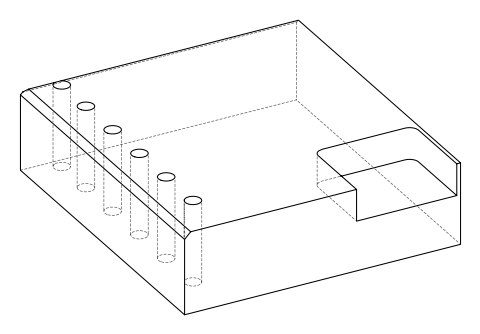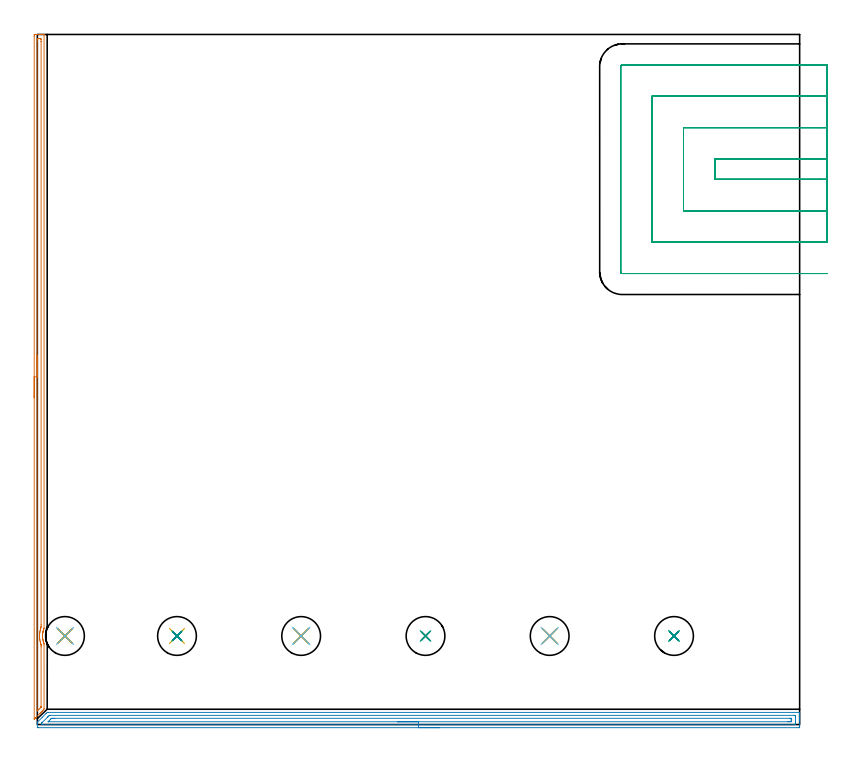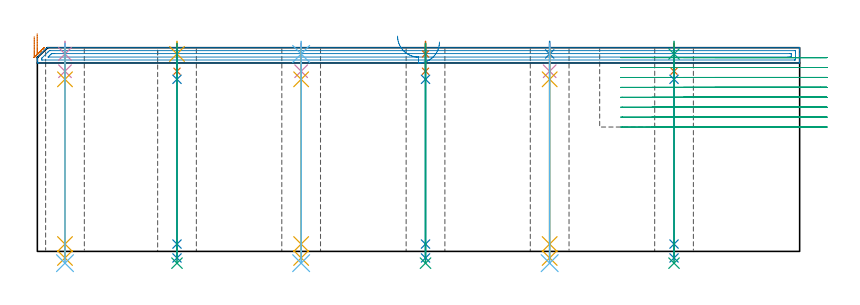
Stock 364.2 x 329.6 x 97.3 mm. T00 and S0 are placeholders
(PLAN: 27 operations, 20 tool changes, 39.3 min)
(1 AREA_MILL | FG_CHAMFER_SURFACE | UGT0205_001 | 5.38 min | 3638 mm3)
(2 AREA_MILL_1 | FG_CHAMFER_SURFACE_1 | UGT0205_001 | 8.9 min | 9646 mm3)
(3 MILL_SLOT | SLOT_PARTIAL_RECTANGULAR | UGT0201_094 | Follow Part, ap 5, ae 75% | 18.9 min | 431379 mm3)
(4 SPOT_DRILL | STEP1HOLE | NXT0321_9005460120000 | 0.05 min | 215 mm3)
(5 SPOT_DRILL_1 | STEP1HOLE_1 | NXT0321_9005460120000 | 0.05 min | 163 mm3)
(6 SPOT_DRILL_2 | STEP1HOLE_2 | NXT0321_9005460120000 | 0.05 min | 187 mm3)
(7 SPOT_DRILL_3 | STEP1HOLE_3 | NXT0321_9005460120000 | 0.05 min | 195 mm3)
(8 SPOT_DRILL_4 | STEP1HOLE_4 | NXT0321_9005460120000 | 0.05 min | 173 mm3)
(9 SPOT_DRILL_5 | STEP1HOLE_5 | NXT0321_9005460120000 | 0.05 min | 177 mm3)
(10 DRILL_BLIND_HOLE_INTO_CENTER | STEP1HOLE | NXT0301_046 | 0.05 min | 375 mm3)
(11 GUN_DRILL_THROUGH_HOLE | STEP1HOLE | UGT0307_003 | 0.49 min | 3311 mm3)
(12 SPADE_DRILL_TO_ENLARGE_THROUGH_HOLE | STEP1HOLE | UGT0306_009 | 0.42 min | 22235 mm3)
(13 DRILL_BLIND_HOLE_INTO_CENTER_1 | STEP1HOLE_1 | NXT0301_046 | 0.05 min | 372 mm3)
(14 GUN_DRILL_THROUGH_HOLE_1 | STEP1HOLE_1 | UGT0307_003 | 0.49 min | 3313 mm3)
(15 SPADE_DRILL_TO_ENLARGE_THROUGH_HOLE_1 | STEP1HOLE_1 | UGT0306_009 | 0.42 min | 22269 mm3)
(16 DRILL_BLIND_HOLE_INTO_CENTER_2 | STEP1HOLE_2 | NXT0301_046 | 0.05 min | 367 mm3)
(17 GUN_DRILL_THROUGH_HOLE_2 | STEP1HOLE_2 | UGT0307_003 | 0.49 min | 3305 mm3)
(18 SPADE_DRILL_TO_ENLARGE_THROUGH_HOLE_2 | STEP1HOLE_2 | UGT0306_009 | 0.42 min | 22264 mm3)
(19 DRILL_BLIND_HOLE_INTO_CENTER_3 | STEP1HOLE_3 | NXT0301_046 | 0.05 min | 354 mm3)
(20 GUN_DRILL_THROUGH_HOLE_3 | STEP1HOLE_3 | UGT0307_003 | 0.49 min | 3309 mm3)
(21 SPADE_DRILL_TO_ENLARGE_THROUGH_HOLE_3 | STEP1HOLE_3 | UGT0306_009 | 0.42 min | 22280 mm3)
(22 DRILL_BLIND_HOLE_INTO_CENTER_4 | STEP1HOLE_4 | NXT0301_046 | 0.05 min | 349 mm3)
(23 GUN_DRILL_THROUGH_HOLE_4 | STEP1HOLE_4 | UGT0307_003 | 0.49 min | 3316 mm3)
(24 SPADE_DRILL_TO_ENLARGE_THROUGH_HOLE_4 | STEP1HOLE_4 | UGT0306_009 | 0.42 min | 22257 mm3)
(25 DRILL_BLIND_HOLE_INTO_CENTER_5 | STEP1HOLE_5 | NXT0301_046 | 0.05 min | 372 mm3)
(26 GUN_DRILL_THROUGH_HOLE_5 | STEP1HOLE_5 | UGT0307_003 | 0.49 min | 3302 mm3)
(27 SPADE_DRILL_TO_ENLARGE_THROUGH_HOLE_5 | STEP1HOLE_5 | UGT0306_009 | 0.42 min | 22264 mm3)
(TOOL UGT0205_001 | Chamfer Mill 20 x 3 x 45 deg. | D20 FL50 Z2)
(TOOL UGT0201_094 | End mill 20 mm | D20 FL38 Z4)
(TOOL NXT0321_9005460120000 | NC Spot Drill, 142deg, 12mm, Carbide, Uncoated | D12 PA142 FL30 Z2)
(TOOL NXT0301_046 | Carbide Drill 7.5mm [860.1-0750-038A1-MM 2214] | D7.5 PA140 FL53 Z2)
(TOOL UGT0307_003 | Gun Drill 7 mm | D7 PA130 FL24 Z1)
(TOOL UGT0306_009 | Spade Drill 18.5mm | D18.5 PA132 FL10 Z2)
(OP 1 AREA_MILL)
G17 G21 G94 G90
T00 M6
G54
G17 G0 G90 X-1.5 Y156.1 S1061 M3
G43 Z107.3 H0
Z102.6
G94 G1 Y156.138 Z101.728 F250.
Y156.252 Z100.864
Y156.441 Z100.012
Y156.703 Z99.18
Y157.037 Z98.374
Y157.44 Z97.6
Y157.908 Z96.864
Y158.44 Z96.172
Y159.029 Z95.529
Y159.672 Z94.94
Y160.364 Z94.409
Y161.1 Z93.94
Y161.874 Z93.537
Y162.68 Z93.203
Y163.512 Z92.941
Y164.363 Z92.752
Y165.228 Z92.638
Y166.1 Z92.6
Y328.672
X-1.499 Y328.993 Z92.601
X-1.493 Y329.558 Z92.603
X-1.491 Y329.592 Z92.605
X-0.93 Y329.6 Z93.165
X-0.645 Z93.45
X-0.04 Z94.054
X0.53 Z94.626
X0.85 Z94.946
X1.42 Z95.516
X1.74 Z95.835
X2.381 Z96.48
X2.79 Z96.889
X3.157 Y329.593 Z97.248
X3.197 Y329.59 Z97.288
X3.2 Y329.439 Z97.3
Y46.05
X3.195 Y45.952 Z97.291
X3.059 Y45.591 Z97.158
X3.056 Y45.583 Z97.155
X2.978 Y45.365 Z97.077
X2.927 Y45.203 Z97.025
X2.837 Y44.92 Z96.936
X2.789 Y44.743 Z96.888
X2.716 Y44.471 Z96.813
X2.674 Y44.265 Z96.766
X2.63 Y44.076 Z96.729
X2.619 Y44.025 Z96.718
X2.617 Y44.017 Z96.716
X2.589 Y43.819 Z96.679
X2.546 Y43.577 Z96.642
X2.493 Y43.13 Z96.593
X2.482 Y42.973 Z96.582
X2.469 Y42.766 Z96.565
X2.463 Y42.683 Z96.561
X2.454 Y42.347 Z96.549
X2.46 Y42.012 Z96.555
X2.471 Y41.788 Z96.565
X2.489 Y41.587 Z96.58
X2.507 Y41.354 Z96.604
X2.508 Y41.34 Z96.606
X2.567 Y40.894 Z96.662
X2.604 Y40.695 Z96.697
X2.62 Y40.593 Z96.718
X2.63 Y40.536 Z96.729
X2.646 Y40.446 Z96.745
X2.749 Y39.999 Z96.848
X2.806 Y39.802 Z96.903
X2.877 Y39.551 Z96.976
X3.025 Y39.105 Z97.123
X3.098 Y38.91 Z97.195
X3.106 Y38.889 Z97.202
X3.199 Y38.649 Z97.285
X3.2 Y38.017 Z97.3
Y7.67
X3.199 Y7.305 Z97.287
X2.945 Y7.045 Z97.044
X2.63 Y6.729 Z96.727
X2.582 Y6.682 Z96.681
X2.38 Y6.48 Z96.479
X2.333 Y6.432 Z96.43
X2.287 Y6.386 Z96.386
X2.083 Y6.182 Z96.182
X2.037 Y6.135 Z96.134
X1.991 Y6.09 Z96.09
X1.785 Y5.885 Z95.884
X1.74 Y5.839 Z95.837
X1.695 Y5.795 Z95.794
X1.488 Y5.587 Z95.587
X1.443 Y5.542 Z95.54
X1.399 Y5.499 Z95.498
X1.19 Y5.29 Z95.289
X-0.93 Y3.169 Z93.168
X-1.04 Y3.06 Z93.06
X-1.185 Y2.915 Z92.915
X-1.375 Y2.724 Z92.723
X-1.488 Y2.612 Z92.609
X-1.495 Y2.611 Z92.602
X-1.499 Y2.612 Z92.599
X-1.5 Y2.826 Z92.6
Y166.1
X-0.086 Z94.014
Y326.361
X-0.082 Y327.208 Z94.018
X-0.08 Y327.248 Z94.02
X-0.04 Y327.59 Z94.06
X0.461 Y327.598 Z94.561
X0.85 Z94.95
X1.352 Y327.597 Z95.452
X1.74 Y327.59 Z95.84
X1.78 Y327.208 Z95.88
X1.783 Y327.165 Z95.883
X1.786 Y326.315 Z95.886
Y326.269
Y47.789
X1.783 Y46.943 Z95.883
X1.782 Y46.901 Z95.882
X1.74 Y46.36 Z95.84
X1.668 Y46.122 Z95.768
X1.647 Y46.05 Z95.747
X1.468 Y45.431 Z95.568
X1.394 Y45.158 Z95.494
X1.295 Y44.711 Z95.395
X1.211 Y44.265 Z95.311
X1.182 Y44.098 Z95.282
X1.162 Y43.952 Z95.262
X1.096 Y43.372 Z95.196
X1.08 Y43.142 Z95.18
X1.047 Y42.48 Z95.147
X1.045 Y42.285 Z95.145
X1.068 Y41.587 Z95.168
X1.088 Y41.349 Z95.188
X1.158 Y40.695 Z95.258
X1.179 Y40.53 Z95.279
X1.211 Y40.333 Z95.311
X1.314 Y39.802 Z95.414
X1.462 Y39.189 Z95.562
X1.542 Y38.91 Z95.642
X1.74 Y38.265 Z95.84
X1.776 Y38.143 Z95.876
X1.782 Y38.063 Z95.882
X1.784 Y38.017 Z95.884
X1.785 Y37.972 Z95.885
X1.786 Y37.124 Z95.886
X1.785 Y8.517 Z95.885
X1.784 Y8.471 Z95.884
X1.78 Y8.38 Z95.88
X1.776 Y8.337 Z95.876
X1.767 Y8.324 Z95.867
X1.74 Y8.293 Z95.84
X1.43 Y7.98 Z95.53
X1.12 Y7.67 Z95.22
X0.85 Y7.4 Z94.95
X0.227 Y6.777 Z94.327
X0.093 Y6.644 Z94.193
X-0.04 Y6.517 Z94.06
X-0.077 Y6.484 Z94.023
X-0.083 Y6.64 Z94.017
X-0.085 Y6.731 Z94.015
X-0.086 Y166.1 Z94.014
Y166.972 Z94.052
Y167.836 Z94.166
Y168.688 Z94.355
Y169.52 Z94.617
Y170.326 Z94.951
Y171.1 Z95.354
Y171.836 Z95.823
Y172.528 Z96.354
Y173.171 Z96.943
Y173.76 Z97.586
Y174.291 Z98.278
Y174.76 Z99.014
Y175.163 Z99.788
Y175.497 Z100.594
Y175.759 Z101.426
Y175.948 Z102.278
Y176.062 Z103.143
Y176.1 Z104.014
G0 Z107.3
M5
M2
(OP 2 AREA_MILL_1)
G17 G21 G94 G90
T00 M6
G54
G17 G0 G90 X192.05 Y-1.5 S1061 M3
G43 Z107.3 H0
Z100.
G94 G1 X192.012 Z99.128 F250.
X191.898 Z98.264
X191.709 Z97.412
X191.447 Z96.58
X191.113 Z95.774
X190.71 Z95.
X190.242 Z94.264
X189.71 Z93.572
X189.121 Z92.929
X188.478 Z92.34
X187.786 Z91.808
X187.05 Z91.34
X186.276 Z90.937
X185.47 Z90.603
X184.638 Z90.341
X183.786 Z90.152
X182.922 Z90.038
X182.05 Z90.
X0.623
X0.448 Y-1.498 Z90.002
X0.002 Y-1.491 Z90.005
X0. Y-1.308 Z90.189
Y-0.07 Z91.425
Y1.02 Z92.518
X0.001 Y1.04 Z92.538
X0.004 Y1.093 Z92.59
X0.027 Y1.129 Z92.626
X2.352 Y3.453 Z94.952
X4.198 Y5.299 Z96.797
X4.694 Y5.794 Z97.292
X5.092 Y5.8 Z97.3
X363.924
X364.09 Y5.797 Z97.288
X364.093 Y5.763 Z97.254
X364.1 Y5.372 Z96.872
Y5.071 Z96.57
Y4.37 Z95.865
Y3.131 Z94.628
Y2.594 Z94.089
Y1.975 Z93.47
Y-0.689 Z90.808
X364.098 Y-0.958 Z90.539
X364.092 Y-1.492 Z90.006
X364.017 Y-1.494 Z90.003
X363.477 Y-1.5 Z90.
X182.05
Y-0.086 Z91.414
X2.411 Y-0.085 Z91.415
X2.01 Y-0.07 Z91.43
X2.003 Y0.335 Z91.835
X2.008 Y0.578 Z92.078
X2.01 Y0.636 Z92.136
X2.047 Y0.685 Z92.185
X2.172 Y0.818 Z92.318
X2.289 Y0.939 Z92.439
X2.411 Y1.061 Z92.561
X4.961 Y3.612 Z95.112
X5.092 Y3.742 Z95.242
X5.409 Y4.054 Z95.554
X5.732 Y4.37 Z95.87
X5.971 Y4.385 Z95.885
X5.986
X361.689
X362.09 Y4.37 Z95.87
X362.097 Y3.965 Z95.465
X362.099 Y3.482 Z94.982
X362.1 Y3.074 Z94.574
Y1.298 Z92.798
X362.099 Y0.818 Z92.318
X362.098 Y0.412 Z91.912
X362.09 Y-0.07 Z91.43
X361.705 Y-0.085 Z91.415
X361.689
X182.05 Y-0.086 Z91.414
Y1.328 Z92.828
X5.472 Y1.329 Z92.829
X5.343 Y1.33 Z92.83
X5.22 Y1.333 Z92.833
X5.147 Y1.336 Z92.836
X5.19 Y1.384 Z92.884
X5.248 Y1.447 Z92.947
X5.745 Y1.946 Z93.446
X6.19 Y2.391 Z93.891
X6.394 Y2.594 Z94.094
X6.639 Y2.833 Z94.333
X6.724 Y2.913 Z94.413
X6.789 Y2.965 Z94.465
X6.879 Y2.966 Z94.466
X7.394 Y2.97 Z94.47
X7.773 Y2.971 Z94.471
X8.287 Y2.972 Z94.472
X359.522 Y2.971 Z94.471
X359.902
X360.028 Y2.969 Z94.469
X360.073 Y2.966 Z94.466
X360.09 Y2.964 Z94.464
X360.093 Y2.922 Z94.422
X360.097 Y2.791 Z94.291
X360.099 Y2.594 Z94.094
X360.1 Y2.397 Z93.897
X360.097 Y1.706 Z93.206
X360.094 Y1.515 Z93.015
X360.082 Y1.335 Z92.835
X359.902 Y1.333 Z92.833
X359.387 Y1.33 Z92.83
X359.008 Y1.329 Z92.829
X358.494 Y1.328 Z92.828
X182.05
X181.178 Z92.867
X180.314 Z92.98
X179.462 Z93.169
X178.63 Z93.432
X177.824 Z93.765
X177.05 Z94.168
X176.314 Z94.637
X175.622 Z95.168
X174.979 Z95.757
X174.39 Z96.401
X173.858 Z97.093
X173.39 Z97.828
X172.987 Z98.602
X172.653 Z99.408
X172.391 Z100.24
X172.202 Z101.092
X172.088 Z101.957
X172.05 Z102.828
G0 Z107.3
M5
M2
(OP 3 MILL_SLOT)
G17 G21 G94 G90
T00 M6
G54
G17 G0 G90 X377.1 Y270.1 S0 M3
G43 Z107.3 H0
Z92.562
G94 G1 X374.1 F250.
X323.6 F500.
Y260.4
X374.1
X377.1 F250.
Y285.1
X374.1
X308.6 F500.
Y245.4
X374.1
X377.1 F250.
Y300.1
X374.1
X293.6 F500.
Y230.4
X374.1
X377.1 F250.
Y315.1
X374.1
X279.4 F500.
G3 X278.6 Y314.3 R0.8
G1 Y216.2
G3 X279.4 Y215.4 R0.8
G1 X374.1
X377.1 F250.
G0 Y270.1 Z87.825
G1 X374.1
X323.6 F500.
Y260.4
X374.1
X377.1 F250.
Y285.1
X374.1
X308.6 F500.
Y245.4
X374.1
X377.1 F250.
Y300.1
X374.1
X293.6 F500.
Y230.4
X374.1
X377.1 F250.
Y315.1
X374.1
X279.4 F500.
G3 X278.6 Y314.3 R0.8
G1 Y216.2
G3 X279.4 Y215.4 R0.8
G1 X374.1
X377.1 F250.
G0 Y270.1 Z83.087
G1 X374.1
X323.6 F500.
Y260.4
X374.1
X377.1 F250.
Y285.1
X374.1
X308.6 F500.
Y245.4
X374.1
X377.1 F250.
Y300.1
X374.1
X293.6 F500.
Y230.4
X374.1
X377.1 F250.
Y315.1
X374.1
X279.4 F500.
G3 X278.6 Y314.3 R0.8
G1 Y216.2
G3 X279.4 Y215.4 R0.8
G1 X374.1
X377.1 F250.
G0 Y270.1 Z78.35
G1 X374.1
X323.6 F500.
Y260.4
X374.1
X377.1 F250.
Y285.1
X374.1
X308.6 F500.
Y245.4
X374.1
X377.1 F250.
Y300.1
X374.1
X293.6 F500.
Y230.4
X374.1
X377.1 F250.
Y315.1
X374.1
X279.4 F500.
G3 X278.6 Y314.3 R0.8
G1 Y216.2
G3 X279.4 Y215.4 R0.8
G1 X374.1
X377.1 F250.
G0 Y270.1 Z73.612
G1 X374.1
X323.6 F500.
Y260.4
X374.1
X377.1 F250.
Y285.1
X374.1
X308.6 F500.
Y245.4
X374.1
X377.1 F250.
Y300.1
X374.1
X293.6 F500.
Y230.4
X374.1
X377.1 F250.
Y315.1
X374.1
X279.4 F500.
G3 X278.6 Y314.3 R0.8
G1 Y216.2
G3 X279.4 Y215.4 R0.8
G1 X374.1
X377.1 F250.
G0 Y270.1 Z68.875
G1 X374.1
X323.6 F500.
Y260.4
X374.1
X377.1 F250.
Y285.1
X374.1
X308.6 F500.
Y245.4
X374.1
X377.1 F250.
Y300.1
X374.1
X293.6 F500.
Y230.4
X374.1
X377.1 F250.
Y315.1
X374.1
X279.4 F500.
G3 X278.6 Y314.3 R0.8
G1 Y216.2
G3 X279.4 Y215.4 R0.8
G1 X374.1
X377.1 F250.
G0 Y270.1 Z64.137
G1 X374.1
X323.6 F500.
Y260.4
X374.1
X377.1 F250.
Y285.1
X374.1
X308.6 F500.
Y245.4
X374.1
X377.1 F250.
Y300.1
X374.1
X293.6 F500.
Y230.4
X374.1
X377.1 F250.
Y315.1
X374.1
X279.4 F500.
G3 X278.6 Y314.3 R0.8
G1 Y216.2
G3 X279.4 Y215.4 R0.8
G1 X374.1
X377.1 F250.
G0 Y270.1 Z59.4
G1 X374.1
X323.6 F500.
Y260.4
X374.1
X377.1 F250.
Y285.1
X374.1
X308.6 F500.
Y245.4
X374.1
X377.1 F250.
Y300.1
X374.1
X293.6 F500.
Y230.4
X374.1
X377.1 F250.
Y315.1
X374.1
X279.4 F500.
G3 X278.6 Y314.3 R0.8
G1 Y216.2
G3 X279.4 Y215.4 R0.8
G1 X374.1
X377.1 F250.
G0 Z107.3
M5
M2
(OP 4 SPOT_DRILL)
G17 G21 G94 G90
T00 M6
G54
G17 G0 G90 X13.2 Y42.3 S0 M3
G43 Z107.3 H0
G94 G81 G98 Z94.3 F250. R100.3
G80
M5
M2
(OP 5 SPOT_DRILL_1)
G17 G21 G94 G90
T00 M6
G54
G17 G0 G90 X66.7 Y42.3 S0 M3
G43 Z107.3 H0
G94 G81 G98 Z94.3 F250. R100.3
G80
M5
M2
(OP 6 SPOT_DRILL_2)
G17 G21 G94 G90
T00 M6
G54
G17 G0 G90 X126. Y42.3 S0 M3
G43 Z107.3 H0
G94 G81 G98 Z94.3 F250. R100.3
G80
M5
M2
(OP 7 SPOT_DRILL_3)
G17 G21 G94 G90
T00 M6
G54
G17 G0 G90 X185.4 Y42.3 S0 M3
G43 Z107.3 H0
G94 G81 G98 Z94.3 F250. R100.3
G80
M5
M2
(OP 8 SPOT_DRILL_4)
G17 G21 G94 G90
T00 M6
G54
G17 G0 G90 X244.7 Y42.3 S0 M3
G43 Z107.3 H0
G94 G81 G98 Z94.3 F250. R100.3
G80
M5
M2
(OP 9 SPOT_DRILL_5)
G17 G21 G94 G90
T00 M6
G54
G17 G0 G90 X304.1 Y42.3 S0 M3
G43 Z107.3 H0
G94 G81 G98 Z94.3 F250. R100.3
G80
M5
M2
(OP 10 DRILL_BLIND_HOLE_INTO_CENTER)
G17 G21 G94 G90
T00 M6
G54
G17 G0 G90 X13.2 Y42.3 S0 M3
G43 Z107.3 H1
G94 G81 G98 Z86.05 F250. R99.3
G80
M5
M2
(OP 11 GUN_DRILL_THROUGH_HOLE)
G17 G21 G94 G90
T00 M6
G54
G17 G0 G90 X13.2 Y42.3 M8
G43 Z107.3 H0
Z97.036
S716 M3
G94 G1 Z82.192 F125. M26
G4 X.084
Z3.5 F250.
G4 X.084
Z-3.132 F125.
G4 X.084
M5
M9
G0 Z97.036
Z107.3
M2
(OP 12 SPADE_DRILL_TO_ENLARGE_THROUGH_HOLE)
G17 G21 G94 G90
T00 M6
G54
G17 G0 G90 X13.2 Y42.3 S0 M3
G43 Z107.3 H0
G94 G73 G98 Z-5.618 F250. Q17.153 R99.3
G80
M5
M2
(OP 13 DRILL_BLIND_HOLE_INTO_CENTER_1)
G17 G21 G94 G90
T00 M6
G54
G17 G0 G90 X66.7 Y42.3 S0 M3
G43 Z107.3 H1
G94 G81 G98 Z86.05 F250. R99.3
G80
M5
M2
(OP 14 GUN_DRILL_THROUGH_HOLE_1)
G17 G21 G94 G90
T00 M6
G54
G17 G0 G90 X66.7 Y42.3 M8
G43 Z107.3 H0
Z97.036
S716 M3
G94 G1 Z82.192 F125. M26
G4 X.084
Z3.5 F250.
G4 X.084
Z-3.132 F125.
G4 X.084
M5
M9
G0 Z97.036
Z107.3
M2
(OP 15 SPADE_DRILL_TO_ENLARGE_THROUGH_HOLE_1)
G17 G21 G94 G90
T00 M6
G54
G17 G0 G90 X66.7 Y42.3 S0 M3
G43 Z107.3 H0
G94 G73 G98 Z-5.618 F250. Q17.153 R99.3
G80
M5
M2
(OP 16 DRILL_BLIND_HOLE_INTO_CENTER_2)
G17 G21 G94 G90
T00 M6
G54
G17 G0 G90 X126. Y42.3 S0 M3
G43 Z107.3 H1
G94 G81 G98 Z86.05 F250. R99.3
G80
M5
M2
(OP 17 GUN_DRILL_THROUGH_HOLE_2)
G17 G21 G94 G90
T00 M6
G54
G17 G0 G90 X126. Y42.3 M8
G43 Z107.3 H0
Z97.036
S716 M3
G94 G1 Z82.192 F125. M26
G4 X.084
Z3.5 F250.
G4 X.084
Z-3.132 F125.
G4 X.084
M5
M9
G0 Z97.036
Z107.3
M2
(OP 18 SPADE_DRILL_TO_ENLARGE_THROUGH_HOLE_2)
G17 G21 G94 G90
T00 M6
G54
G17 G0 G90 X126. Y42.3 S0 M3
G43 Z107.3 H0
G94 G73 G98 Z-5.618 F250. Q17.153 R99.3
G80
M5
M2
(OP 19 DRILL_BLIND_HOLE_INTO_CENTER_3)
G17 G21 G94 G90
T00 M6
G54
G17 G0 G90 X185.4 Y42.3 S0 M3
G43 Z107.3 H1
G94 G81 G98 Z86.05 F250. R99.3
G80
M5
M2
(OP 20 GUN_DRILL_THROUGH_HOLE_3)
G17 G21 G94 G90
T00 M6
G54
G17 G0 G90 X185.4 Y42.3 M8
G43 Z107.3 H0
Z97.036
S716 M3
G94 G1 Z82.192 F125. M26
G4 X.084
Z3.5 F250.
G4 X.084
Z-3.132 F125.
G4 X.084
M5
M9
G0 Z97.036
Z107.3
M2
(OP 21 SPADE_DRILL_TO_ENLARGE_THROUGH_HOLE_3)
G17 G21 G94 G90
T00 M6
G54
G17 G0 G90 X185.4 Y42.3 S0 M3
G43 Z107.3 H0
G94 G73 G98 Z-5.618 F250. Q17.153 R99.3
G80
M5
M2
(OP 22 DRILL_BLIND_HOLE_INTO_CENTER_4)
G17 G21 G94 G90
T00 M6
G54
G17 G0 G90 X244.7 Y42.3 S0 M3
G43 Z107.3 H1
G94 G81 G98 Z86.05 F250. R99.3
G80
M5
M2
(OP 23 GUN_DRILL_THROUGH_HOLE_4)
G17 G21 G94 G90
T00 M6
G54
G17 G0 G90 X244.7 Y42.3 M8
G43 Z107.3 H0
Z97.036
S716 M3
G94 G1 Z82.192 F125. M26
G4 X.084
Z3.5 F250.
G4 X.084
Z-3.132 F125.
G4 X.084
M5
M9
G0 Z97.036
Z107.3
M2
(OP 24 SPADE_DRILL_TO_ENLARGE_THROUGH_HOLE_4)
G17 G21 G94 G90
T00 M6
G54
G17 G0 G90 X244.7 Y42.3 S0 M3
G43 Z107.3 H0
G94 G73 G98 Z-5.618 F250. Q17.153 R99.3
G80
M5
M2
(OP 25 DRILL_BLIND_HOLE_INTO_CENTER_5)
G17 G21 G94 G90
T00 M6
G54
G17 G0 G90 X304.1 Y42.3 S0 M3
G43 Z107.3 H1
G94 G81 G98 Z86.05 F250. R99.3
G80
M5
M2
(OP 26 GUN_DRILL_THROUGH_HOLE_5)
G17 G21 G94 G90
T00 M6
G54
G17 G0 G90 X304.1 Y42.3 M8
G43 Z107.3 H0
Z97.036
S716 M3
G94 G1 Z82.192 F125. M26
G4 X.084
Z3.5 F250.
G4 X.084
Z-3.132 F125.
G4 X.084
M5
M9
G0 Z97.036
Z107.3
M2
(OP 27 SPADE_DRILL_TO_ENLARGE_THROUGH_HOLE_5)
G17 G21 G94 G90
T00 M6
G54
G17 G0 G90 X304.1 Y42.3 S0 M3
G43 Z107.3 H0
G94 G73 G98 Z-5.618 F250. Q17.153 R99.3
G80
M5
M2
